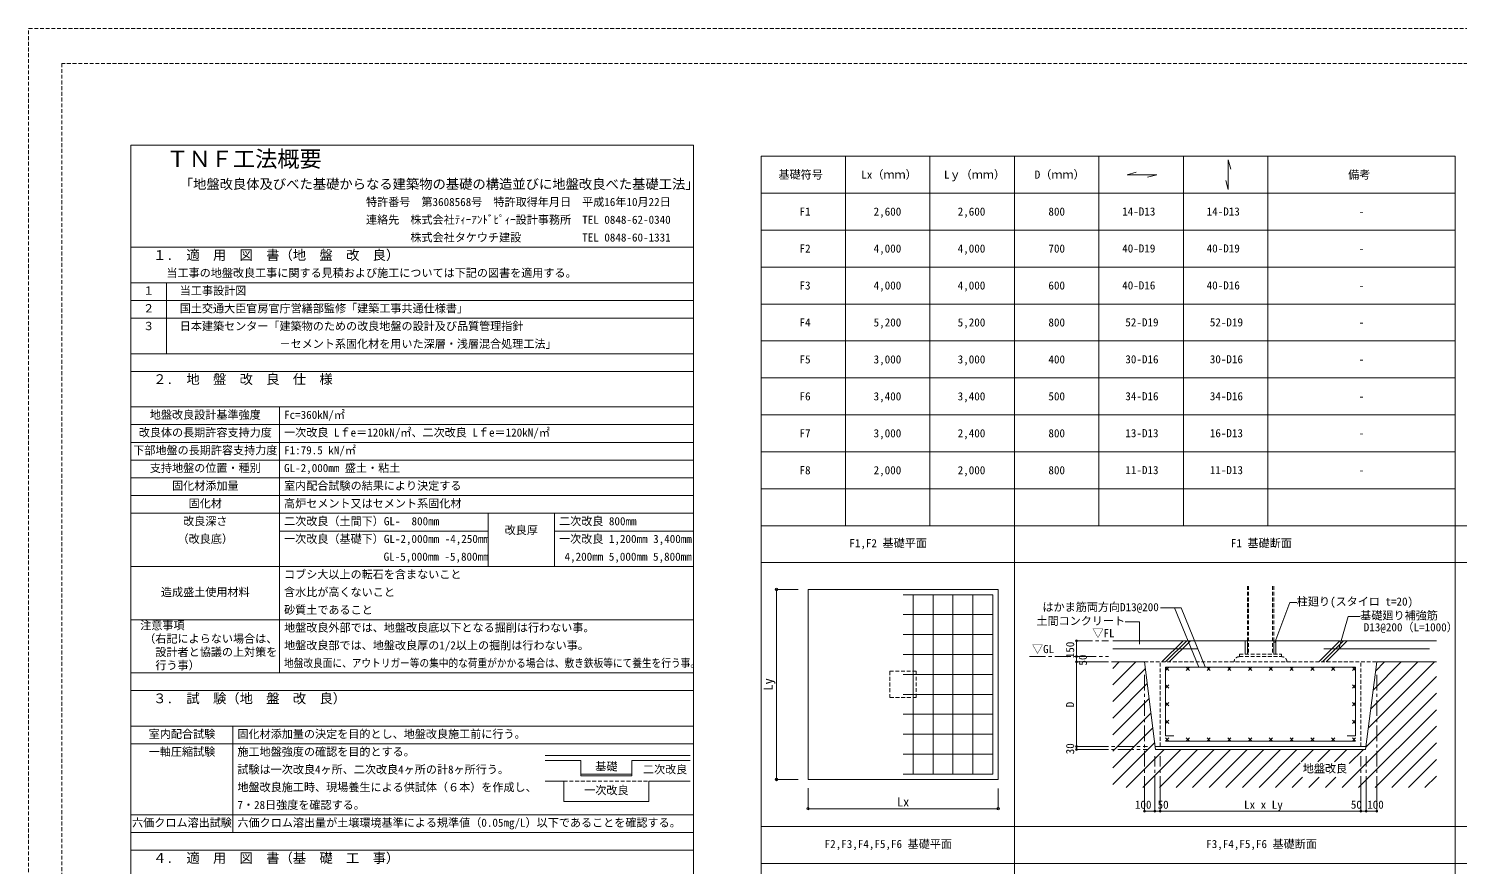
# Model space of a CAD drawing. Units: millimetres at full size, sheet at 1:250, with parts at 1:30. Extents: x -1357173 to 354336, y -75979 to 4293964.
# Drawn here: x 144086 to 257079, y 8912 to 75124 of the extents above; entities that cross this region are included whole.
import ezdxf
from ezdxf.enums import TextEntityAlignment as Align

# ---------------------------------------------------------------- set-up
doc = ezdxf.new("R2010")
doc.units = ezdxf.units.MM
doc.header["$LTSCALE"] = 250
doc.header["$PDMODE"] = 32
doc.header["$PDSIZE"] = 150
doc.linetypes.add('CHAIN1', pattern=[8, 5, -1, 1, -1])
doc.linetypes.add('DASHED1', pattern=[1.8, 1.2, -0.6])
for name, color, linetype, lineweight in [('1-0', 3, 'Continuous', 13), ('1-1', 7, 'Continuous', 9), ('1-2', 4, 'Continuous', 5), ('1-5', 7, 'Continuous', 9), ('1-7', 4, 'Continuous', 5), ('1-8', 7, 'Continuous', 9), ('1-F', 4, 'CHAIN1', 5), ('E-E', 1, 'Continuous', 18), ('E-F', 7, 'DASHED1', 9), ('F-B_A-0', 7, 'Continuous', 5)]:
    doc.layers.add(name, color=color, linetype=linetype, lineweight=lineweight)
doc.styles.add('ＭＳ ゴシック', font='')
doc.styles.get('ＭＳ ゴシック').set_extended_font_data('MS Gothic')

# ---------------------------------------------------------------- blocks, each defined once
blk = doc.blocks.new('_Small')
at = {"layer": 'E-E'}
blk.add_circle((0, 0), 62.5, dxfattribs=at)

msp = doc.modelspace()

# ---------------------------------------------------------------- linework, layer by layer
at = {"layer": '1-0'}
for p, q in [((201888.5, 65051.6), (201888.5, -23413.7)), ((201888.5, 65051.6), (256667.3, 65051.6)), ((208555.1, 65051.6), (208555.1, 35885)), ((215221.8, 65051.6), (215221.8, 35885)), ((221888.5, 65051.6), (221888.5, -23413.7)), ((228555.1, 65051.6), (228555.1, 35885)), ((235221.8, 65051.6), (235221.8, 35885)), ((235221.8, 65051.6), (235221.8, 35885)), ((241888.5, 65051.6), (241888.5, 35885)), ((256667.3, 65051.6), (256667.3, -23413.7)), ((230776.3, 63593.3), (231500.8, 63787.4)), ((230776.3, 63593.3), (233120.9, 63593.3)), ((233120.9, 63593.3), (232396.4, 63399.2)), ((238763.7, 62421), (238569.6, 63145.5)), ((201888.5, 62135), (256667.3, 62135)), ((201888.5, 59218.3), (256667.3, 59218.3)), ((201888.5, 56301.6), (256667.3, 56301.6)), ((201888.5, 53385), (256667.3, 53385)), ((201888.5, 50468.3), (256667.3, 50468.3)), ((201888.5, 47551.6), (256667.3, 47551.6)), ((201888.5, 44635), (256667.3, 44635)), ((201888.5, 41718.3), (256667.3, 41718.3)), ((201888.5, 38801.6), (256667.3, 38801.6)), ((201888.5, 35885), (291915.5, 35885)), ((201888.5, 32968.3), (291915.5, 32968.3)), ((205598.3, 30855.1), (220598.3, 30855.1)), ((205598.3, 30855.1), (205598.3, 15855.1)), ((220598.3, 30855.1), (220598.3, 15855.1)), ((229641.2, 26796.2), (255187.9, 26796.2)), ((240099.5, 25754.5), (240099.5, 26796.2)), ((240266.2, 26796.2), (240266.2, 25754.5)), ((242349.5, 25754.5), (242349.5, 26796.2)), ((242516.2, 26796.2), (242516.2, 25754.5)), ((229641.2, 25129.5), (232141.2, 25129.5)), ((233024.5, 18212.9), (232141.2, 25129.5)), ((240266.2, 25754.5), (240099.5, 25754.5)), ((242516.2, 25754.5), (242349.5, 25754.5)), ((250474.5, 25129.5), (249591.2, 18212.9)), ((250474.5, 25129.5), (255187.9, 25129.5)), ((232994.4, 18462.9), (249621.3, 18462.9)), ((233024.5, 18212.9), (249591.2, 18212.9)), ((205598.3, 15855.1), (220598.3, 15855.1)), ((201888.5, 12135), (291915.5, 12135)), ((201888.5, 9218.3), (291915.5, 9218.3))]:
    msp.add_line(p, q, dxfattribs=at)
at = {"layer": '1-0', "linetype": 'DASHED1'}
for p, q in [((232141.2, 25129.5), (250474.5, 25129.5)), ((233391.2, 18462.9), (233391.2, 25129.5)), ((249224.5, 18462.9), (249224.5, 25129.5))]:
    msp.add_line(p, q, dxfattribs=at)
at = {"layer": '1-0'}
msp.add_lwpolyline([(238763.7, 62421), (238763.7, 64765.6), (238957.8, 64041.1)], dxfattribs=at)
at = {"layer": '1-1', "color": 4, "linetype": 'DASHED1', "lineweight": 5}
for p, q in [((240266.2, 31112.7), (240266.2, 25754.5)), ((240366.2, 31112.7), (240366.2, 25754.5)), ((242249.5, 31112.7), (242249.5, 25754.5)), ((242349.5, 31112.7), (242349.5, 25754.5)), ((239641.2, 25546.2), (239641.2, 25754.5)), ((239641.2, 25754.5), (242974.5, 25754.5)), ((239641.2, 25546.2), (242974.5, 25546.2)), ((242974.5, 25546.2), (242974.5, 25754.5))]:
    msp.add_line(p, q, dxfattribs=at)
at = {"layer": '1-1'}
for p, q in [((213098.3, 30438.4), (220181.6, 30438.4)), ((213885.3, 30438.4), (213885.3, 16271.7)), ((215459.4, 30438.4), (215459.4, 16271.7)), ((217033.4, 30438.4), (217033.4, 16271.7)), ((218607.5, 30438.4), (218607.5, 16271.7)), ((220181.6, 30438.4), (220181.6, 16271.7)), ((213098.3, 28864.3), (220181.6, 28864.3)), ((213098.3, 27290.3), (220181.6, 27290.3)), ((229641.2, 26171.2), (236307.8, 26171.2)), ((246307.8, 26171.2), (254641.2, 26171.2)), ((213098.3, 25716.2), (220181.6, 25716.2)), ((213098.3, 24142.1), (220181.6, 24142.1)), ((233807.8, 24712.9), (248807.8, 24712.9)), ((233807.8, 24712.9), (234057.8, 24462.9)), ((234057.8, 24712.9), (233807.8, 24462.9)), ((233807.8, 19296.2), (233807.8, 24712.9)), ((235446.7, 24712.9), (235696.7, 24462.9)), ((235696.7, 24712.9), (235446.7, 24462.9)), ((237085.6, 24712.9), (237335.6, 24462.9)), ((237335.6, 24712.9), (237085.6, 24462.9)), ((238724.5, 24712.9), (238974.5, 24462.9)), ((238974.5, 24712.9), (238724.5, 24462.9)), ((240363.4, 24712.9), (240613.4, 24462.9)), ((240613.4, 24712.9), (240363.4, 24462.9)), ((242002.3, 24712.9), (242252.3, 24462.9)), ((242252.3, 24712.9), (242002.3, 24462.9)), ((243641.2, 24712.9), (243891.2, 24462.9)), ((243891.2, 24712.9), (243641.2, 24462.9)), ((245280.1, 24712.9), (245530.1, 24462.9)), ((245530.1, 24712.9), (245280.1, 24462.9)), ((246918.9, 24712.9), (247168.9, 24462.9)), ((247168.9, 24712.9), (246918.9, 24462.9)), ((248557.8, 24712.9), (248807.8, 24462.9)), ((248807.8, 24712.9), (248557.8, 24462.9)), ((248807.8, 19296.2), (248807.8, 24712.9)), ((233807.8, 23317), (234057.8, 23067)), ((234057.8, 23317), (233807.8, 23067)), ((248557.8, 23317), (248807.8, 23067)), ((248807.8, 23317), (248557.8, 23067)), ((213098.3, 22568), (220181.6, 22568)), ((233807.8, 21921.2), (234057.8, 21671.2)), ((234057.8, 21921.2), (233807.8, 21671.2)), ((248557.8, 21921.2), (248807.8, 21671.2)), ((248807.8, 21921.2), (248557.8, 21671.2)), ((213098.3, 20994), (220181.6, 20994)), ((233807.8, 20525.4), (234057.8, 20275.4)), ((234057.8, 20525.4), (233807.8, 20275.4)), ((248557.8, 20525.4), (248807.8, 20275.4)), ((248807.8, 20525.4), (248557.8, 20275.4)), ((213098.3, 19419.9), (220181.6, 19419.9)), ((234474.5, 19296.2), (233807.8, 19296.2)), ((248141.2, 19296.2), (248807.8, 19296.2)), ((233807.8, 19129.5), (234057.8, 18879.5)), ((234057.8, 19129.5), (233807.8, 18879.5)), ((233807.8, 18879.5), (248807.8, 18879.5)), ((235446.7, 19129.5), (235696.7, 18879.5)), ((235696.7, 19129.5), (235446.7, 18879.5)), ((237085.6, 19129.5), (237335.6, 18879.5)), ((237335.6, 19129.5), (237085.6, 18879.5)), ((238724.5, 19129.5), (238974.5, 18879.5)), ((238974.5, 19129.5), (238724.5, 18879.5)), ((240363.4, 19129.5), (240613.4, 18879.5)), ((240613.4, 19129.5), (240363.4, 18879.5)), ((242002.3, 19129.5), (242252.3, 18879.5)), ((242252.3, 19129.5), (242002.3, 18879.5)), ((243641.2, 19129.5), (243891.2, 18879.5)), ((243891.2, 19129.5), (243641.2, 18879.5)), ((245280.1, 19129.5), (245530.1, 18879.5)), ((245530.1, 19129.5), (245280.1, 18879.5)), ((246918.9, 19129.5), (247168.9, 18879.5)), ((247168.9, 19129.5), (246918.9, 18879.5)), ((248807.8, 19129.5), (248557.8, 18879.5)), ((248557.8, 19129.5), (248807.8, 18879.5)), ((213098.3, 17845.8), (220181.6, 17845.8)), ((213098.3, 16271.7), (220181.6, 16271.7))]:
    msp.add_line(p, q, dxfattribs=at)
at = {"layer": '1-1', "color": 4, "linetype": 'DASHED1', "lineweight": 5}
for centre, start, end in [((239641.2, 25129.5), 90, 180), ((242974.5, 25129.5), 0, 90)]:
    msp.add_arc(centre, 416.7, start, end, dxfattribs=at)
at = {"layer": '1-2'}
for p, q in [((233526.6, 25129.5), (235193.3, 26796.2)), ((233818.3, 25129.5), (235485, 26796.2)), ((234110, 25129.5), (235776.6, 26796.2)), ((245901, 25129.5), (247567.7, 26796.2)), ((246192.7, 25129.5), (247859.3, 26796.2)), ((246484.3, 25129.5), (248151, 26796.2)), ((229641.2, 23314.2), (231456.5, 25129.5)), ((229641.2, 24623.8), (230146.9, 25129.5)), ((249807.6, 19907.5), (255029.7, 25129.5)), ((249999.3, 21408.8), (253720, 25129.5)), ((250191.1, 22910.2), (252410.4, 25129.5)), ((250382.8, 24411.5), (251100.8, 25129.5)), ((229641.2, 22004.6), (232211.9, 24575.4)), ((249615.8, 18406.1), (255187.9, 23978.1)), ((229641.2, 20695), (232360.3, 23414.1)), ((247737.6, 15218.2), (255187.9, 22668.5)), ((229641.2, 19385.3), (232508.6, 22252.7)), ((229641.2, 18075.7), (232656.9, 21091.4)), ((249047.2, 15218.2), (255187.9, 21358.9)), ((229641.2, 16766.1), (232805.2, 19930.1)), ((250356.8, 15218.2), (255187.9, 20049.2)), ((229641.2, 15456.5), (232953.5, 18768.8)), ((230712.5, 15218.2), (233707.2, 18212.9)), ((232022.1, 15218.2), (235016.8, 18212.9)), ((233331.7, 15218.2), (236326.4, 18212.9)), ((234641.4, 15218.2), (237636, 18212.9)), ((235951, 15218.2), (238945.6, 18212.9)), ((237260.6, 15218.2), (240255.3, 18212.9)), ((238570.2, 15218.2), (241564.9, 18212.9)), ((239879.8, 15218.2), (242874.5, 18212.9)), ((241189.5, 15218.2), (244184.1, 18212.9)), ((244513, 17232.1), (245493.8, 18212.9)), ((245822.6, 17232.1), (246803.4, 18212.9)), ((247132.3, 17232.1), (248113, 18212.9)), ((248313.5, 17103.7), (249422.6, 18212.9)), ((251666.4, 15218.2), (255187.9, 18739.6)), ((242499.1, 15218.2), (244446.7, 17165.8)), ((252976, 15218.2), (255187.9, 17430)), ((243808.7, 15218.2), (244619.4, 16028.9)), ((245118.3, 15218.2), (245929.1, 16028.9)), ((246427.9, 15218.2), (247238.7, 16028.9)), ((254285.7, 15218.2), (255187.9, 16120.4))]:
    msp.add_line(p, q, dxfattribs=at)
at = {"layer": '1-5', "linetype": 'DASHED1'}
for p, q in [((212056.6, 24396.7), (212056.6, 22313.4)), ((214139.9, 24396.7), (212056.6, 24396.7)), ((214139.9, 22313.4), (214139.9, 24396.7)), ((212056.6, 22313.4), (214139.9, 22313.4))]:
    msp.add_line(p, q, dxfattribs=at)
at = {"layer": '1-7'}
for p, q in [((203113.4, 30855.1), (203113.4, 15855.1)), ((204814, 30855.1), (203113.4, 30855.1)), ((226791.9, 26796.2), (228051.5, 26796.2)), ((226791.9, 25546.2), (228051.5, 25546.2)), ((226791.9, 25129.5), (228051.5, 25129.5)), ((226791.9, 25129.5), (226791.9, 18462.9)), ((226791.9, 18462.9), (226791.9, 18212.9)), ((226791.9, 18462.9), (228051.5, 18462.9)), ((226791.9, 18212.9), (228051.5, 18212.9)), ((204814, 15855.1), (203113.4, 15855.1)), ((205598.3, 15153.9), (205598.3, 13542)), ((220598.3, 15134), (220598.3, 13542)), ((232141.2, 13349.5), (232141.2, 14864.3)), ((232974.5, 13349.5), (232974.5, 14864.3)), ((233391.2, 13349.5), (233391.2, 14864.3)), ((233391.2, 13349.5), (233391.2, 14864.3)), ((249224.5, 13349.5), (249224.5, 14864.3)), ((249641.2, 13349.5), (249641.2, 14864.3)), ((250474.5, 13349.5), (250474.5, 14864.3)), ((220598.3, 13542), (205598.3, 13542)), ((232141.2, 13349.5), (232974.5, 13349.5)), ((232974.5, 13349.5), (233391.2, 13349.5)), ((233391.2, 13349.5), (249224.5, 13349.5)), ((249224.5, 13349.5), (249641.2, 13349.5)), ((249641.2, 13349.5), (250474.5, 13349.5))]:
    msp.add_line(p, q, dxfattribs=at)
msp.add_lwpolyline([(226791.9, 26796.2), (226791.9, 25546.2), (226791.9, 25129.5)], dxfattribs=at)
at = {"layer": '1-7', "color": 7}
for p in [(226791.9, 26796.2), (226791.9, 25546.2), (226791.9, 25129.5), (226791.9, 18462.9), (226791.9, 18212.9), (232141.2, 13349.5), (232974.5, 13349.5), (233391.2, 13349.5), (249224.5, 13349.5), (249641.2, 13349.5), (250474.5, 13349.5)]:
    msp.add_point(p, dxfattribs=at)
at = {"layer": '1-8'}
for p, q in [((233416.6, 29407.5), (235056.4, 29407.5)), ((236431.2, 24712.9), (234527.9, 29407.5)), ((236946.6, 24745.4), (235056.4, 29407.5)), ((242423.4, 26671.2), (243630.9, 29820.5)), ((244167.7, 29820.5), (243630.9, 29820.5)), ((230622.8, 28291.6), (231765, 28291.6)), ((231765, 26521.1), (231765, 28291.6)), ((247500.2, 26171.2), (248213.5, 28724.2)), ((249177.1, 28724.2), (248213.5, 28724.2))]:
    msp.add_line(p, q, dxfattribs=at)
at = {"layer": '1-F'}
for p, q in [((226791.9, 26796.2), (229309.5, 26796.2)), ((223085.8, 25546.2), (229309.5, 25546.2)), ((228051.5, 25129.5), (230932.3, 25129.5)), ((232141.2, 14864.3), (232141.2, 24296.2)), ((250474.5, 14864.3), (250474.5, 24296.2)), ((228051.5, 18462.9), (232376.6, 18462.9)), ((228051.5, 18212.9), (232376.6, 18212.9)), ((232974.5, 14864.3), (232974.5, 17689)), ((233391.2, 14864.3), (233391.2, 17689)), ((249224.5, 14864.3), (249224.5, 17689)), ((249641.2, 14864.3), (249641.2, 17689))]:
    msp.add_line(p, q, dxfattribs=at)
at = {"layer": 'E-F'}
for p, q in [((144086.2, -73375.5), (144086.2, 75124.5)), ((144086.2, 75124.5), (354336.2, 75124.5)), ((351711.2, 72374.5), (146711.2, 72374.5))]:
    msp.add_line(p, q, dxfattribs=at)
msp.add_lwpolyline([(146711.2, 72374.5), (146711.2, -70625.5), (351711.2, -70625.5)], dxfattribs=at)
at = {"layer": 'F-B_A-0', "color": 2, "lineweight": 18}
for p, q in [((152162.7, 65913.2), (152162.7, -6536.8)), ((152162.7, 65913.2), (196545, 65913.2)), ((196545, -6536.8), (196545, 65913.2)), ((152162.7, 57863.2), (196545, 57863.2)), ((152162.7, 49463.2), (196545, 49463.2)), ((152162.7, 48063.2), (196545, 48063.2)), ((196545, 45263.2), (152162.7, 45263.2)), ((196545, 32663.2), (152162.7, 32663.2)), ((196545, 28463.2), (152162.7, 28463.2)), ((196545, 24263.2), (152162.7, 24263.2)), ((196545, 22863.2), (152162.7, 22863.2)), ((196545, 20063.2), (152162.7, 20063.2)), ((196545, 11663.2), (152162.7, 11663.2)), ((196545, 10263.2), (152162.7, 10263.2))]:
    msp.add_line(p, q, dxfattribs=at)
at = {"layer": 'F-B_A-0', "color": 4}
for p, q in [((152162.7, 55063.2), (196545, 55063.2)), ((154962.7, 55063.2), (154962.7, 49463.2)), ((152162.7, 53663.2), (196545, 53663.2)), ((152162.7, 52263.2), (196545, 52263.2)), ((163894.8, 45263.2), (163894.8, 24263.2)), ((196545, 43863.2), (152162.7, 43863.2)), ((196545, 42463.2), (152162.7, 42463.2)), ((196545, 41063.2), (152162.7, 41063.2)), ((196545, 39663.2), (152162.7, 39663.2)), ((196545, 38263.2), (152162.7, 38263.2)), ((196545, 36863.2), (152162.7, 36863.2)), ((180344.8, 36863.2), (180344.8, 32663.2)), ((185594.8, 36863.2), (185594.8, 32663.2)), ((163894.8, 35463.2), (180344.8, 35463.2)), ((185594.8, 35463.2), (196545, 35463.2)), ((160212.7, 20063.2), (160212.7, 11663.2)), ((196545, 18663.2), (152162.7, 18663.2)), ((196545, 13063.2), (152162.7, 13063.2))]:
    msp.add_line(p, q, dxfattribs=at)
at = {"layer": 'F-B_A-0', "color": 3, "lineweight": 13}
for p, q in [((184839, 17745), (196298.6, 17745)), ((184839, 17341.8), (187666.6, 17341.8)), ((187666.6, 16132.2), (187666.6, 17341.8)), ((191698.6, 16132.2), (191698.6, 17341.8)), ((191698.6, 17341.8), (196298.6, 17341.8)), ((187666.6, 16266.6), (191698.6, 16266.6)), ((187666.6, 16132.2), (191698.6, 16132.2)), ((184839, 15729), (186322.6, 15729)), ((186322.6, 15729), (186322.6, 14116.2)), ((193042.6, 15729), (193042.6, 14116.2)), ((193042.6, 15729), (196298.6, 15729)), ((193042.6, 14116.2), (186322.6, 14116.2))]:
    msp.add_line(p, q, dxfattribs=at)
at = {"layer": 'F-B_A-0', "color": 3, "linetype": 'DASHED1', "lineweight": 13}
msp.add_line((186322.6, 15729), (193042.6, 15729), dxfattribs=at)

# ---------------------------------------------------------------- block references
at = {"layer": '1-7', "xscale": 1.6, "yscale": 1.6}
for p, rotation in [((203113.4, 30855.1), 90), ((203113.4, 15855.1), 270), ((205598.3, 13542), 180)]:
    msp.add_blockref('_Small', p, dxfattribs=dict(at, rotation=rotation))
msp.add_blockref('_Small', (220598.3, 13542), dxfattribs=at)

# ---------------------------------------------------------------- texts
at = {"layer": '1-0', "color": 7, "style": 'ＭＳ ゴシック'}
for s, p in [('基礎符号', (203265.1, 63085)), ('Lx（ｍｍ）', (209801, 63085)), ('Lｙ（ｍｍ）', (216331.4, 63085)), ('D（ｍｍ）', (223491.4, 63085)), ('備考', (248222.5, 63085)), ('F1', (204926.4, 60168.3)), ('2,600', (210772.6, 60168.3)), ('2,600', (217407.1, 60168.3)), ('800', (224567, 60168.3)), ('14-D13', (230388.5, 60176.6)), ('14-D13', (237055.1, 60176.6)), ('-', (249057.3, 60180)), ('F2', (204926.4, 57251.6)), ('4,000', (210772.6, 57251.6)), ('4,000', (217407.1, 57251.6)), ('700', (224567, 57251.6)), ('40-D19', (230388.5, 57260)), ('40-D19', (237055.1, 57260)), ('-', (249057.3, 57263.3)), ('F3', (204926.4, 54335)), ('4,000', (210772.6, 54335)), ('4,000', (217407.1, 54335)), ('600', (224567, 54335)), ('40-D16', (230388.5, 54343.3)), ('40-D16', (237055.1, 54343.3)), ('-', (249057.3, 54346.6)), ('F4', (204926.4, 51418.3)), ('5,200', (210772.6, 51418.3)), ('5,200', (217407.1, 51418.3)), ('800', (224567, 51418.3)), ('52-D19', (230638.5, 51426.6)), ('52-D19', (237305.1, 51426.6)), ('-', (249057.3, 51430)), ('F5', (204926.4, 48501.6)), ('3,000', (210772.6, 48501.6)), ('3,000', (217407.1, 48501.6)), ('400', (224567, 48501.6)), ('30-D16', (230638.5, 48510)), ('30-D16', (237305.1, 48510)), ('-', (249057.3, 48513.3)), ('F6', (204926.4, 45585)), ('3,400', (210772.6, 45585)), ('3,400', (217407.1, 45585)), ('500', (224567, 45585)), ('34-D16', (230638.5, 45593.3)), ('34-D16', (237305.1, 45593.3)), ('-', (249057.3, 45596.6)), ('F7', (204926.4, 42668.3)), ('3,000', (210772.6, 42668.3)), ('2,400', (217407.1, 42668.3)), ('800', (224567, 42668.3)), ('13-D13', (230638.5, 42676.6)), ('16-D13', (237305.1, 42676.6)), ('-', (249057.3, 42680)), ('F8', (204926.4, 39751.6)), ('2,000', (210772.6, 39751.6)), ('2,000', (217407.1, 39751.6)), ('800', (224567, 39751.6)), ('11-D13', (230638.5, 39760)), ('11-D13', (237305.1, 39760)), ('-', (249057.3, 39763.3))]:
    msp.add_text(s, height=641.5, dxfattribs=at).set_placement(p, align=Align.BOTTOM_LEFT)
at = {"layer": '1-7', "color": 7, "style": 'ＭＳ ゴシック'}
for s, height, p in [('150', 641.5, (226791.9, 25421.2)), ('50', 641.5, (227791.9, 24837.9)), ('Ly', 714.5, (203026.6, 22868.6)), ('D', 641.5, (226791.9, 21546.2)), ('30', 641.5, (226791.9, 17837.9))]:
    msp.add_text(s, height=height, rotation=90, dxfattribs=at).set_placement(p, align=Align.BOTTOM_LEFT)
for s, height, p in [('Lx', 714.5, (212613.7, 13504.6)), ('100', 641.5, (231391.2, 13349.5)), ('50', 641.5, (233182.8, 13349.5)), ('Lx x Ly', 641.5, (240008.1, 13349.5)), ('50', 641.5, (248432.8, 13349.5)), ('100', 641.5, (249724.5, 13349.5))]:
    msp.add_text(s, height=height, dxfattribs=at).set_placement(p, align=Align.BOTTOM_LEFT)
at = {"layer": '1-8', "style": 'ＭＳ ゴシック'}
for s, p in [('F1,F2 基礎平面', (208855.9, 33993.6)), ('F1 基礎断面', (238967.5, 33990.2)), ('はかま筋両方向D13@200', (224099.2, 28943.2)), ('柱廻り(スタイロ t=20)', (244167.7, 29383)), ('土間コンクリート', (223622.8, 27854.1)), ('基礎廻り補強筋', (249177.1, 28286.7)), ('D13@200（L=1000）', (249455.1, 27352.9)), ('地盤改良', (244647.2, 16200.9)), ('F2,F3,F4,F5,F6 基礎平面', (206906.5, 10243.6)), ('F3,F4,F5,F6 基礎断面', (237018, 10243.6))]:
    msp.add_text(s, height=641.5, dxfattribs=at).set_placement(p, align=Align.BOTTOM_LEFT)
at = {"layer": '1-F', "color": 7, "style": 'ＭＳ ゴシック'}
for s, p in [('▽FL', (228041.1, 26887)), ('▽GL', (223272.1, 25634.8))]:
    msp.add_text(s, height=641.5, dxfattribs=at).set_placement(p, align=Align.BOTTOM_LEFT)
at = {"layer": 'F-B_A-0', "style": 'ＭＳ ゴシック'}
for s, height, p in [('ＴＮＦ工法概要', 1283, (154962.7, 63813.2)), ('「地盤改良体及びべた基礎からなる建築物の基礎の構造並びに地盤改良べた基礎工法」', 769.8, (156012.7, 62238.2)), ('特許番号\u3000第3608568号\u3000特許取得年月日\u3000平成16年10月22日', 641.5, (170712.7, 60925.7)), ('連絡先\u3000株式会社ﾃｨｰｱﾝﾄﾞﾋﾟｨｰ設計事務所\u3000TEL 0848-62-0340', 641.5, (170712.7, 59525.7)), ('\u3000\u3000\u3000\u3000株式会社タケウチ建設\u3000\u3000\u3000\u3000\u3000 TEL 0848-60-1331', 641.5, (170712.7, 58125.7)), ('１.\u3000適\u3000用\u3000図\u3000書（地\u3000盤\u3000改\u3000良）', 769.8, (153912.7, 56638.2)), ('当工事の地盤改良工事に関する見積および施工については下記の図書を適用する。', 641.5, (154962.7, 55325.7)), ('１', 641.5, (153125.2, 53925.7)), ('当工事設計図', 641.5, (156012.7, 53925.7)), ('２', 641.5, (153125.2, 52525.7)), ('国土交通大臣官房官庁営繕部監修「建築工事共通仕様書」', 641.5, (156012.7, 52525.7)), ('日本建築センター「建築物のための改良地盤の設計及び品質管理指針', 641.5, (156012.7, 51125.7)), ('３', 641.5, (153125.2, 51125.7)), ('\u3000\u3000\u3000\u3000      \u3000\u3000－セメント系固化材を用いた深層・浅層混合処理工法」', 641.5, (156012.7, 49725.7)), ('２.\u3000地\u3000盤\u3000改\u3000良\u3000仕\u3000様', 769.8, (153912.7, 46838.2)), ('地盤改良設計基準強度', 641.5, (153653.8, 44125.7)), ('Fc=360kN/㎡', 641.5, (164244.8, 44125.7)), ('改良体の長期許容支持力度', 641.5, (152778.8, 42725.7)), ('一次改良 Lｆe＝120kN/㎡、二次改良 Lｆe＝120kN/㎡', 641.5, (164244.8, 42725.7)), ('下部地盤の長期許容支持力度', 641.5, (152341.3, 41325.7)), ('F1:79.5 kN/㎡', 641.5, (164244.8, 41325.7)), ('支持地盤の位置・種別', 641.5, (153653.8, 39925.7)), ('GL-2,000mm 盛土・粘土', 641.5, (164244.8, 39925.7)), ('固化材添加量', 641.5, (155403.8, 38525.7)), ('室内配合試験の結果により決定する', 641.5, (164244.8, 38525.7)), ('固化材', 641.5, (156716.3, 37125.7)), ('高炉セメント又はセメント系固化材', 641.5, (164244.8, 37125.7)), ('改良深さ', 641.5, (156278.8, 35725.7)), ('二次改良（土間下）GL-\u3000800mm', 641.5, (164244.8, 35725.7)), ('二次改良 800mm', 641.5, (185944.8, 35725.7)), ('（改良底）', 641.5, (155841.3, 34325.7)), ('一次改良（基礎下）GL-2,000mm -4,250mm', 641.5, (164244.8, 34325.7)), ('改良厚', 641.5, (181657.3, 35025.7)), ('一次改良 1,200mm 3,400mm', 641.5, (185944.8, 34325.7)), ('                  GL-5,000mm -5,800mm', 641.5, (164244.8, 32925.7)), (' 4,200mm 5,000mm 5,800mm', 641.5, (185944.8, 32925.7)), ('コブシ大以上の転石を含まないこと', 641.5, (164244.8, 31525.7)), ('造成盛土使用材料', 641.5, (154528.8, 30125.7)), ('含水比が高くないこと', 641.5, (164244.8, 30125.7)), ('砂質土であること', 641.5, (164244.8, 28725.7)), ('注意事項', 641.5, (152889.9, 27500.7)), ('地盤改良外部では、地盤改良底以下となる掘削は行わない事。', 641.5, (164244.8, 27325.7)), ('（右記によらない場合は、', 641.5, (153212.7, 26450.7)), ('\u3000設計者と協議の上対策を', 641.5, (153212.7, 25400.7)), ('地盤改良部では、地盤改良厚の1/2以上の掘削は行わない事。', 641.5, (164244.8, 25925.7)), ('\u3000行う事）', 641.5, (153212.7, 24350.7)), ('３.\u3000試\u3000験（地\u3000盤\u3000改\u3000良）', 769.8, (153912.7, 21638.2)), ('室内配合試験', 641.5, (153562.7, 18925.7)), ('固化材添加量の決定を目的とし、地盤改良施工前に行う。', 641.5, (160562.7, 18925.7)), ('一軸圧縮試験', 641.5, (153562.7, 17525.7)), ('施工地盤強度の確認を目的とする。', 641.5, (160562.7, 17525.7)), ('試験は一次改良4ヶ所、二次改良4ヶ所の計8ヶ所行う。', 641.5, (160562.7, 16125.7)), ('基礎', 641.5, (188807.6, 16366.7)), ('二次改良', 641.5, (192566.7, 16131.7)), ('地盤改良施工時、現場養生による供試体（６本）を作成し、', 641.5, (160562.7, 14725.7)), ('一次改良', 641.5, (187932.6, 14485.1)), ('7・28日強度を確認する。', 641.5, (160562.7, 13325.7)), ('六価クロム溶出試験', 641.5, (152250.2, 11925.7)), ('六価クロム溶出量が土壌環境基準による規準値（0.05mg/L）以下であることを確認する。', 641.5, (160562.7, 11925.7)), ('４.\u3000適\u3000用\u3000図\u3000書（基\u3000礎\u3000工\u3000事）', 769.8, (153912.7, 9038.2))]:
    msp.add_text(s, height=height, dxfattribs=at).set_placement(p, align=Align.BOTTOM_LEFT)
at = {"layer": 'F-B_A-0', "style": 'ＭＳ ゴシック', "width": 0.85}
msp.add_text('地盤改良面に、アウトリガー等の集中的な荷重がかかる場合は、敷き鉄板等にて養生を行う事。', height=641.5, dxfattribs=at).set_placement((164244.8, 24525.7), align=Align.BOTTOM_LEFT)

doc.saveas('drawing.dxf')
